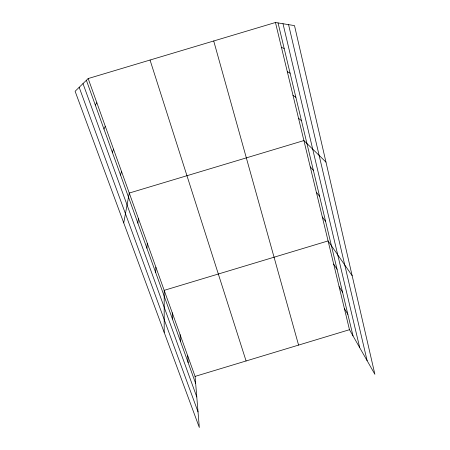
<?xml version="1.0" encoding="UTF-8"?>
<svg xmlns="http://www.w3.org/2000/svg" width="450" height="450" viewBox="0 0 450 450"><rect width="100%" height="100%" fill="white"/><g stroke="black" fill="none" stroke-linecap="round" stroke-linejoin="round"><path stroke-width="0.67" d="M164.188 332.392L164.194 290.34L328.089 240.924L352.142 275.648M155.694 272.593L155.869 267.154M146.925 248.254L147.279 243.236M137.863 223.121L138.414 218.542M123.733 222.896L129.263 193.05L303.907 140.569L325.957 162.079M120.549 175.078L121.489 171.399M112.371 152.387L113.501 149.153M103.956 129.043L105.294 126.281M95.299 105.019L96.846 102.758M88.161 78.553L75.111 91.288L199.322 427.5L195.081 376.391L88.161 78.553L275.456 22.5L294.502 25.611L374.889 374.321L349.481 329.698L275.456 22.5M195.081 376.391L349.481 329.698M281.469 47.458L284.164 48.448M287.319 71.713L290.104 73.237M293.001 95.299L295.869 97.329M298.53 118.243L301.483 120.746M310.247 166.866L313.358 170.336M316.384 192.33L319.573 196.279M322.324 217.007L325.592 221.4M333.681 264.122L337.072 269.325M339.103 286.627L342.551 292.196M344.368 308.481L347.867 314.387M79.177 87.323L198.028 411.902M82.991 83.599L196.791 396.984M86.383 80.286L195.677 383.518M150.041 60.036L246.083 360.968M213.722 40.978L298.581 345.088M278.049 22.922L353.025 335.925M282.999 23.732L359.719 347.681M288.568 24.643L367.132 360.703M187.701 355.821L188.156 362.661M180.096 334.642L180.411 341.168M172.266 312.829L172.423 319.011"/></g></svg>
